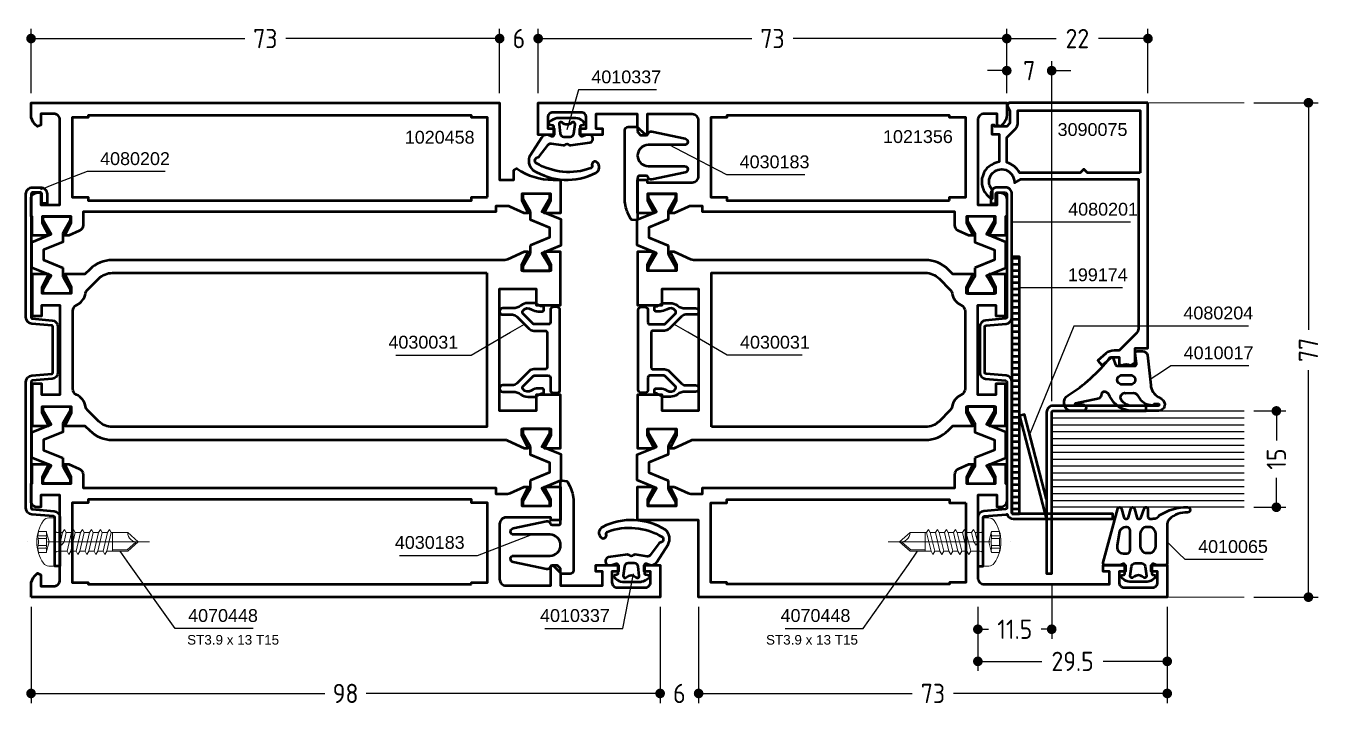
# Model space of a CAD drawing. Header units: millimetres. Extents: x 4 to 206, y 5 to 110.
import ezdxf

# ---------------------------------------------------------------- set-up
doc = ezdxf.new("R2010")
doc.units = ezdxf.units.MM
doc.linetypes.add('CENTER', pattern=[50.8, 31.75, -6.35, 6.35, -6.35])
doc.linetypes.add('HIDDEN', pattern=[9.525, 6.35, -3.175])
for name, color, linetype, lineweight in [('AM_5', 3, 'Continuous', 25), ('AM_C', 50, 'Continuous', 50), ('AM_S', 80, 'Continuous', 50), ('Cent3', 70, 'CENTER', 18), ('CHide4', 10, 'HIDDEN', 13), ('Cont2', 2, 'Continuous', 25), ('Cont3', 70, 'Continuous', 18), ('Cont4', 10, 'Continuous', 13)]:
    doc.layers.add(name, color=color, linetype=linetype, lineweight=lineweight)
doc.styles.add('HBS_DIMTEXTSTYLE', font='isocp.shx')
doc.styles.add('SWISSL', font='swissl.ttf')
doc.dimstyles.new('Konstruktionsschnitt 1-1$0', dxfattribs={"dimscale": 0, "dimtxt": 3, "dimasz": 1.5, "dimexe": 1.5, "dimexo": 1.5, "dimgap": 1.5, "dimtad": 0, "dimdsep": 46, "dimtxsty": 'HBS_DIMTEXTSTYLE', "dimblk": 'PUNKT', "dimcen": 0, "dimclrd": 3, "dimclre": 3, "dimclrt": 2, "dimadec": 1, "dimazin": 2, "dimtfac": 0.7, "dimtofl": 0, "dimtmove": 0, "dimatfit": 3, "dimfxl": 0, "dimtolj": 1, "dimtzin": 0, "dimarcsym": 0})

# ---------------------------------------------------------------- blocks, each defined once
blk = doc.blocks.new('WS4070448')
at = {"layer": 'Cent3', "ltscale": 0.5}
blk.add_line((8.05, -14.4), (8.07, 4.66), dxfattribs=at)
at = {"layer": 'CHide4', "ltscale": 0.3}
for p, q in [((7.1, 1.69), (7.1, 3.08)), ((7.51, 1.69), (7.51, 2.97)), ((8.63, 1.69), (8.63, 2.97)), ((9.04, 1.69), (9.04, 3.08))]:
    blk.add_line(p, q, dxfattribs=at)
for points in [[(6.42, 2.92), (6.42, 1.69)], [(9.72, 2.92), (9.72, 1.69)], [(6.42, 1.69), (8.07, 1.25)], [(9.72, 1.69), (8.07, 1.25)]]:
    blk.add_lwpolyline(points, dxfattribs=at)
for centre, radius, start, end in [((6.48, 4.2), 1.28, 267.2848, 298.8872), ((8.07, 5.85), 2.94, 250.6988, 289.3012), ((9.66, 4.2), 1.28, 241.1128, 272.7152), ((6.76, 2.85), 1.21, 253.6643, 286.3357), ((8.07, 11.78), 10.13, 264.4948, 275.5052), ((9.38, 2.85), 1.21, 253.6643, 286.3357)]:
    blk.add_arc(centre, radius, start, end, dxfattribs=at)
at = {"layer": 'Cont4'}
for p, q in [((6.62, -8.64), (6.62, -11)), ((6.62, -8.64), (9.52, -8.64)), ((9.52, -11), (9.52, -8.64)), ((6.62, -11), (8.07, -12.64)), ((8.07, -12.64), (9.52, -11))]:
    blk.add_line(p, q, dxfattribs=at)
blk.add_lwpolyline([(11.39, 2.11, 0.314856), (4.74, 2.11, 0.244912), (4.32, 1.29), (4.32, 0.36), (11.82, 0.36), (11.82, 1.29, 0.244912), (11.39, 2.11, 0.138291)], format="xyb", dxfattribs=at)
for points in [[(6.12, -1.14), (6.62, -1.43), (8.07, -1.08), (8.57, -0.71), (8.07, -0.51), (6.62, -0.85)], [(6.12, -2.54), (6.62, -2.83), (9.52, -2.14), (10.02, -1.85), (9.52, -1.56), (6.62, -2.25)], [(6.12, -3.94), (6.62, -4.23), (9.52, -3.54), (10.02, -3.25), (9.52, -2.96), (6.62, -3.65)], [(6.12, -5.34), (6.62, -5.63), (9.52, -4.94), (10.02, -4.65), (9.52, -4.36), (6.62, -5.05)], [(6.12, -6.74), (6.62, -7.03), (9.52, -6.34), (10.02, -6.05), (9.52, -5.76), (6.62, -6.45)], [(6.12, -8.14), (6.62, -8.43), (9.52, -7.74), (10.02, -7.45), (9.52, -7.16), (6.62, -7.85)]]:
    blk.add_lwpolyline(points, close=True, dxfattribs=at)
for points in [[(6.62, -0.14), (6.62, -0.85)], [(6.62, -1.43), (6.62, -1.85)], [(6.62, -1.43), (6.62, -2.25)], [(6.62, -1.43), (6.62, -2.25)], [(9.52, -0.14), (9.52, -1.56)], [(6.62, -2.83), (6.62, -3.65)], [(9.52, -2.14), (9.52, -2.96)], [(9.52, -3.54), (9.52, -4.36)], [(6.62, -4.23), (6.62, -5.05)], [(6.62, -5.63), (6.62, -6.45)], [(9.52, -4.94), (9.52, -5.76)], [(6.62, -7.03), (6.62, -7.85)], [(9.52, -6.34), (9.52, -7.16)], [(9.52, -7.74), (9.52, -8.64)], [(6.62, -8.43), (6.62, -8.64)], [(6.62, -9.83), (6.62, -10.65)], [(9.27, -8.64), (9.27, -10.89), (8.1, -12.28)], [(9.52, -9.14), (9.52, -9.96)]]:
    blk.add_lwpolyline(points, dxfattribs=at)
for centre, radius, start, end in [((6.12, -0.14), 0.5, 0, 90), ((10.02, -0.14), 0.5, 90, 180), ((6.61, -12.47), 1.47, 353.4244, 89.6688)]:
    blk.add_arc(centre, radius, start, end, dxfattribs=at)
blk = doc.blocks.new('*U27', base_point=(43.9, 167.94))
for p, q in [((43.9, 181.87), (13.9, 181.87)), ((43.9, 180.8), (13.9, 180.8)), ((43.9, 179.73), (13.9, 179.73)), ((43.9, 178.66), (13.9, 178.66)), ((43.9, 177.59), (13.9, 177.59)), ((43.9, 176.51), (13.9, 176.51)), ((43.9, 175.44), (13.9, 175.44)), ((43.9, 174.37), (13.9, 174.37)), ((43.9, 173.3), (13.9, 173.3)), ((43.9, 172.23), (13.9, 172.23)), ((43.9, 171.16), (13.9, 171.16)), ((43.9, 170.09), (13.9, 170.09)), ((43.9, 169.01), (13.9, 169.01))]:
    blk.add_line(p, q)
blk.add_lwpolyline([(13.9, 167.94), (43.9, 167.94), (43.9, 182.94), (13.9, 182.94)])
blk = doc.blocks.new('PUNKT')
at = {"color": 0, "linetype": 'Continuous'}
blk.add_line((-0.5, 0), (-1, 0), dxfattribs=at)
at = {"color": 0, "linetype": 'Continuous', "const_width": 0.5}
blk.add_lwpolyline([(-0.25, 0, 1), (0.25, 0, 1)], format="xyb", close=True, dxfattribs=at)
blk = doc.blocks.new('*D28')
at = {"layer": 'AM_5', "color": 3, "lineweight": -2, "transparency": 16777216}
for p, q in [((195.5, 50.5), (200.5, 50.5)), ((199, 49), (199, 45.91)), ((199, 37), (199, 40.09)), ((195.5, 35.5), (200.5, 35.5))]:
    blk.add_line(p, q, dxfattribs=at)
at = {"layer": 'AM_5', "color": 3, "lineweight": -2, "transparency": 16777216, "xscale": 1.5, "yscale": 1.5, "zscale": 1.5}
for p, rotation in [((199, 50.5), 90), ((199, 35.5), 270)]:
    blk.add_blockref('PUNKT', p, dxfattribs=dict(at, rotation=rotation))
at = {"layer": 'AM_5', "color": 2, "transparency": 16777216, "insert": (199, 43), "char_height": 3, "attachment_point": 5, "rotation": 90, "style": 'HBS_DIMTEXTSTYLE'}
blk.add_mtext('\\A1;15', dxfattribs=at)
blk = doc.blocks.new('*D29')
at = {"layer": 'AM_5', "color": 3, "lineweight": -2, "transparency": 16777216}
for p, q in [((195.5, 98.5), (205.5, 98.5)), ((204, 97), (204, 63.15)), ((204, 23), (204, 56.85)), ((195.5, 21.5), (205.5, 21.5))]:
    blk.add_line(p, q, dxfattribs=at)
at = {"layer": 'AM_5', "color": 3, "lineweight": -2, "transparency": 16777216, "xscale": 1.5, "yscale": 1.5, "zscale": 1.5}
for p, rotation in [((204, 98.5), 90), ((204, 21.5), 270)]:
    blk.add_blockref('PUNKT', p, dxfattribs=dict(at, rotation=rotation))
at = {"layer": 'AM_5', "color": 2, "transparency": 16777216, "insert": (204, 60), "char_height": 3, "attachment_point": 5, "rotation": 90, "style": 'HBS_DIMTEXTSTYLE'}
blk.add_mtext('\\A1;77', dxfattribs=at)
blk = doc.blocks.new('*D30')
at = {"layer": 'AM_5', "color": 3, "lineweight": -2, "transparency": 16777216}
for p, q in [((164, 23.7), (164, 15)), ((152.5, 20), (152.5, 15)), ((154, 16.5), (154.14, 16.5)), ((162.5, 16.5), (162.36, 16.5))]:
    blk.add_line(p, q, dxfattribs=at)
at = {"layer": 'AM_5', "color": 3, "lineweight": -2, "transparency": 16777216, "xscale": 1.5, "yscale": 1.5, "zscale": 1.5, "rotation": 180}
blk.add_blockref('PUNKT', (152.5, 16.5), dxfattribs=at)
at = {"layer": 'AM_5', "color": 3, "lineweight": -2, "transparency": 16777216, "xscale": 1.5, "yscale": 1.5, "zscale": 1.5}
blk.add_blockref('PUNKT', (164, 16.5), dxfattribs=at)
at = {"layer": 'AM_5', "color": 2, "transparency": 16777216, "insert": (158.25, 16.5), "char_height": 3, "attachment_point": 5, "style": 'HBS_DIMTEXTSTYLE'}
blk.add_mtext('\\A1;11.5', dxfattribs=at)
blk = doc.blocks.new('*D31')
at = {"layer": 'AM_5', "color": 3, "lineweight": -2, "transparency": 16777216}
for p, q in [((152.5, 20), (152.5, 10)), ((182, 20), (182, 10)), ((154, 11.5), (162.49, 11.5)), ((180.5, 11.5), (172.01, 11.5))]:
    blk.add_line(p, q, dxfattribs=at)
at = {"layer": 'AM_5', "color": 3, "lineweight": -2, "transparency": 16777216, "xscale": 1.5, "yscale": 1.5, "zscale": 1.5, "rotation": 180}
blk.add_blockref('PUNKT', (152.5, 11.5), dxfattribs=at)
at = {"layer": 'AM_5', "color": 3, "lineweight": -2, "transparency": 16777216, "xscale": 1.5, "yscale": 1.5, "zscale": 1.5}
blk.add_blockref('PUNKT', (182, 11.5), dxfattribs=at)
at = {"layer": 'AM_5', "color": 2, "transparency": 16777216, "insert": (167.25, 11.5), "char_height": 3, "attachment_point": 5, "style": 'HBS_DIMTEXTSTYLE'}
blk.add_mtext('\\A1;29.5', dxfattribs=at)
blk = doc.blocks.new('*D32')
at = {"layer": 'AM_5', "color": 3, "lineweight": -2, "transparency": 16777216}
for p, q in [((109, 20), (109, 5)), ((182, 20), (182, 5)), ((110.5, 6.5), (142.29, 6.5)), ((180.5, 6.5), (148.71, 6.5))]:
    blk.add_line(p, q, dxfattribs=at)
at = {"layer": 'AM_5', "color": 3, "lineweight": -2, "transparency": 16777216, "xscale": 1.5, "yscale": 1.5, "zscale": 1.5, "rotation": 180}
blk.add_blockref('PUNKT', (109, 6.5), dxfattribs=at)
at = {"layer": 'AM_5', "color": 3, "lineweight": -2, "transparency": 16777216, "xscale": 1.5, "yscale": 1.5, "zscale": 1.5}
blk.add_blockref('PUNKT', (182, 6.5), dxfattribs=at)
at = {"layer": 'AM_5', "color": 2, "transparency": 16777216, "insert": (145.5, 6.5), "char_height": 3, "attachment_point": 5, "style": 'HBS_DIMTEXTSTYLE'}
blk.add_mtext('\\A1;73', dxfattribs=at)
blk = doc.blocks.new('*D33')
at = {"layer": 'AM_5', "color": 3, "lineweight": -2, "transparency": 16777216}
for p, q in [((103, 20), (103, 5)), ((109, 20), (109, 5)), ((101.5, 6.5), (100, 6.5)), ((110.5, 6.5), (112, 6.5))]:
    blk.add_line(p, q, dxfattribs=at)
at = {"layer": 'AM_5', "color": 3, "lineweight": -2, "transparency": 16777216, "xscale": 1.5, "yscale": 1.5, "zscale": 1.5}
blk.add_blockref('PUNKT', (103, 6.5), dxfattribs=at)
at = {"layer": 'AM_5', "color": 3, "lineweight": -2, "transparency": 16777216, "xscale": 1.5, "yscale": 1.5, "zscale": 1.5, "rotation": 180}
blk.add_blockref('PUNKT', (109, 6.5), dxfattribs=at)
at = {"layer": 'AM_5', "color": 2, "transparency": 16777216, "insert": (106, 6.5), "char_height": 3, "attachment_point": 5, "style": 'HBS_DIMTEXTSTYLE'}
blk.add_mtext('\\A1;6', dxfattribs=at)
blk = doc.blocks.new('*D34')
at = {"layer": 'AM_5', "color": 3, "lineweight": -2, "transparency": 16777216}
for p, q in [((5, 20), (5, 5)), ((103, 20), (103, 5)), ((6.5, 6.5), (50.79, 6.5)), ((101.5, 6.5), (57.21, 6.5))]:
    blk.add_line(p, q, dxfattribs=at)
at = {"layer": 'AM_5', "color": 3, "lineweight": -2, "transparency": 16777216, "xscale": 1.5, "yscale": 1.5, "zscale": 1.5, "rotation": 180}
blk.add_blockref('PUNKT', (5, 6.5), dxfattribs=at)
at = {"layer": 'AM_5', "color": 3, "lineweight": -2, "transparency": 16777216, "xscale": 1.5, "yscale": 1.5, "zscale": 1.5}
blk.add_blockref('PUNKT', (103, 6.5), dxfattribs=at)
at = {"layer": 'AM_5', "color": 2, "transparency": 16777216, "insert": (54, 6.5), "char_height": 3, "attachment_point": 5, "style": 'HBS_DIMTEXTSTYLE'}
blk.add_mtext('\\A1;98', dxfattribs=at)
blk = doc.blocks.new('*D35')
at = {"layer": 'AM_5', "color": 3, "lineweight": -2, "transparency": 16777216}
for p, q in [((157, 100), (157, 105)), ((164, 52), (164, 105)), ((155.5, 103.5), (154, 103.5)), ((165.5, 103.5), (167, 103.5))]:
    blk.add_line(p, q, dxfattribs=at)
at = {"layer": 'AM_5', "color": 3, "lineweight": -2, "transparency": 16777216, "xscale": 1.5, "yscale": 1.5, "zscale": 1.5}
blk.add_blockref('PUNKT', (157, 103.5), dxfattribs=at)
at = {"layer": 'AM_5', "color": 3, "lineweight": -2, "transparency": 16777216, "xscale": 1.5, "yscale": 1.5, "zscale": 1.5, "rotation": 180}
blk.add_blockref('PUNKT', (164, 103.5), dxfattribs=at)
at = {"layer": 'AM_5', "color": 2, "transparency": 16777216, "insert": (160.5, 103.5), "char_height": 3, "attachment_point": 5, "style": 'HBS_DIMTEXTSTYLE'}
blk.add_mtext('\\A1;7', dxfattribs=at)
blk = doc.blocks.new('*D36')
at = {"layer": 'AM_5', "color": 3, "lineweight": -2, "transparency": 16777216}
for p, q in [((157, 100), (157, 110)), ((179, 100), (179, 110)), ((158.5, 108.5), (164.72, 108.5)), ((177.5, 108.5), (171.28, 108.5))]:
    blk.add_line(p, q, dxfattribs=at)
at = {"layer": 'AM_5', "color": 3, "lineweight": -2, "transparency": 16777216, "xscale": 1.5, "yscale": 1.5, "zscale": 1.5, "rotation": 180}
blk.add_blockref('PUNKT', (157, 108.5), dxfattribs=at)
at = {"layer": 'AM_5', "color": 3, "lineweight": -2, "transparency": 16777216, "xscale": 1.5, "yscale": 1.5, "zscale": 1.5}
blk.add_blockref('PUNKT', (179, 108.5), dxfattribs=at)
at = {"layer": 'AM_5', "color": 2, "transparency": 16777216, "insert": (168, 108.5), "char_height": 3, "attachment_point": 5, "style": 'HBS_DIMTEXTSTYLE'}
blk.add_mtext('\\A1;22', dxfattribs=at)
blk = doc.blocks.new('*D37')
at = {"layer": 'AM_5', "color": 3, "lineweight": -2, "transparency": 16777216}
for p, q in [((84, 100), (84, 110)), ((157, 100), (157, 110)), ((85.5, 108.5), (117.29, 108.5)), ((155.5, 108.5), (123.71, 108.5))]:
    blk.add_line(p, q, dxfattribs=at)
at = {"layer": 'AM_5', "color": 3, "lineweight": -2, "transparency": 16777216, "xscale": 1.5, "yscale": 1.5, "zscale": 1.5, "rotation": 180}
blk.add_blockref('PUNKT', (84, 108.5), dxfattribs=at)
at = {"layer": 'AM_5', "color": 3, "lineweight": -2, "transparency": 16777216, "xscale": 1.5, "yscale": 1.5, "zscale": 1.5}
blk.add_blockref('PUNKT', (157, 108.5), dxfattribs=at)
at = {"layer": 'AM_5', "color": 2, "transparency": 16777216, "insert": (120.5, 108.5), "char_height": 3, "attachment_point": 5, "style": 'HBS_DIMTEXTSTYLE'}
blk.add_mtext('\\A1;73', dxfattribs=at)
blk = doc.blocks.new('*D38')
at = {"layer": 'AM_5', "color": 3, "lineweight": -2, "transparency": 16777216}
for p, q in [((78, 100), (78, 110)), ((84, 100), (84, 110)), ((76.5, 108.5), (75, 108.5)), ((85.5, 108.5), (87, 108.5))]:
    blk.add_line(p, q, dxfattribs=at)
at = {"layer": 'AM_5', "color": 3, "lineweight": -2, "transparency": 16777216, "xscale": 1.5, "yscale": 1.5, "zscale": 1.5}
blk.add_blockref('PUNKT', (78, 108.5), dxfattribs=at)
at = {"layer": 'AM_5', "color": 3, "lineweight": -2, "transparency": 16777216, "xscale": 1.5, "yscale": 1.5, "zscale": 1.5, "rotation": 180}
blk.add_blockref('PUNKT', (84, 108.5), dxfattribs=at)
at = {"layer": 'AM_5', "color": 2, "transparency": 16777216, "insert": (81, 108.5), "char_height": 3, "attachment_point": 5, "style": 'HBS_DIMTEXTSTYLE'}
blk.add_mtext('\\A1;6', dxfattribs=at)
blk = doc.blocks.new('*D39')
at = {"layer": 'AM_5', "color": 3, "lineweight": -2, "transparency": 16777216}
for p, q in [((5, 100), (5, 110)), ((78, 100), (78, 110)), ((6.5, 108.5), (38.29, 108.5)), ((76.5, 108.5), (44.71, 108.5))]:
    blk.add_line(p, q, dxfattribs=at)
at = {"layer": 'AM_5', "color": 3, "lineweight": -2, "transparency": 16777216, "xscale": 1.5, "yscale": 1.5, "zscale": 1.5, "rotation": 180}
blk.add_blockref('PUNKT', (5, 108.5), dxfattribs=at)
at = {"layer": 'AM_5', "color": 3, "lineweight": -2, "transparency": 16777216, "xscale": 1.5, "yscale": 1.5, "zscale": 1.5}
blk.add_blockref('PUNKT', (78, 108.5), dxfattribs=at)
at = {"layer": 'AM_5', "color": 2, "transparency": 16777216, "insert": (41.5, 108.5), "char_height": 3, "attachment_point": 5, "style": 'HBS_DIMTEXTSTYLE'}
blk.add_mtext('\\A1;73', dxfattribs=at)
blk = doc.blocks.new('*S324')
at = {"layer": 'AM_5', "color": 3}
for p, q in [((13.76, 87.77), (8.78, 85.85)), ((25.9, 87.77), (13.76, 87.77))]:
    blk.add_line(p, q, dxfattribs=at)
at = {"layer": 'AM_5', "color": 3, "linetype": 'Continuous'}
blk.add_line((8.78, 85.85), (6.45, 84.96), dxfattribs=at)
at = {"layer": 'AM_5', "color": 2, "insert": (15.76, 88.77), "char_height": 2, "attachment_point": 7, "style": 'SWISSL'}
blk.add_mtext('4080202', dxfattribs=at)
blk = doc.blocks.new('*S325')
at = {"layer": 'AM_5', "color": 3, "linetype": 'Continuous'}
blk.add_line((20.32, 26.61), (18.87, 28.65), dxfattribs=at)
at = {"layer": 'AM_5', "color": 3}
for p, q in [((27.47, 16.61), (20.32, 26.61)), ((39.61, 16.61), (27.47, 16.61))]:
    blk.add_line(p, q, dxfattribs=at)
at = {"layer": 'AM_5', "color": 2, "insert": (29.47, 17.61), "char_height": 2, "attachment_point": 7, "style": 'SWISSL'}
blk.add_mtext('4070448', dxfattribs=at)
blk = doc.blocks.new('ZAHL links')
at = {"layer": 'AM_5', "color": 2, "style": 'SWISSL'}
blk.add_attdef('XXX', (1.85, -2.5), '', height=1.5, dxfattribs=at)
blk = doc.blocks.new('*S326')
at = {"layer": 'AM_5', "color": 3}
for p, q in [((97.17, 16.61), (98.84, 25.14)), ((98.84, 25.14), (98.84, 25.14)), ((85.02, 16.61), (97.17, 16.61))]:
    blk.add_line(p, q, dxfattribs=at)
at = {"layer": 'AM_5', "color": 2, "insert": (95.17, 17.61), "char_height": 2, "attachment_point": 9, "style": 'SWISSL'}
blk.add_mtext('4010337', dxfattribs=at)
blk = doc.blocks.new('*S327')
at = {"layer": 'AM_5', "color": 3, "linetype": 'Continuous'}
blk.add_line((106.61, 90.78), (104.39, 91.93), dxfattribs=at)
at = {"layer": 'AM_5', "color": 3}
for p, q in [((113.39, 87.27), (106.61, 90.78)), ((125.52, 87.27), (113.39, 87.27))]:
    blk.add_line(p, q, dxfattribs=at)
at = {"layer": 'AM_5', "color": 2, "insert": (115.39, 88.27), "char_height": 2, "attachment_point": 7, "style": 'SWISSL'}
blk.add_mtext('4030183', dxfattribs=at)
blk = doc.blocks.new('*S328')
at = {"layer": 'AM_5', "color": 3, "linetype": 'Continuous'}
blk.add_line((107.3, 62.78), (105.14, 64.04), dxfattribs=at)
at = {"layer": 'AM_5', "color": 3}
for p, q in [((113.45, 59.18), (107.3, 62.78)), ((125.15, 59.18), (113.45, 59.18))]:
    blk.add_line(p, q, dxfattribs=at)
at = {"layer": 'AM_5', "color": 2, "insert": (115.45, 60.18), "char_height": 2, "attachment_point": 7, "style": 'SWISSL'}
blk.add_mtext('4030031', dxfattribs=at)
blk = doc.blocks.new('*S329')
at = {"layer": 'AM_5', "color": 3}
for p, q in [((90.29, 100.5), (89.18, 96.7)), ((102.44, 100.5), (90.29, 100.5))]:
    blk.add_line(p, q, dxfattribs=at)
at = {"layer": 'AM_5', "color": 3, "linetype": 'Continuous'}
blk.add_line((89.18, 96.7), (88.48, 94.3), dxfattribs=at)
at = {"layer": 'AM_5', "color": 2, "insert": (92.29, 101.5), "char_height": 2, "attachment_point": 7, "style": 'SWISSL'}
blk.add_mtext('4010337', dxfattribs=at)
blk = doc.blocks.new('*S330')
at = {"layer": 'AM_5', "color": 3, "linetype": 'Continuous'}
blk.add_line((141.68, 26.6), (143.12, 28.65), dxfattribs=at)
at = {"layer": 'AM_5', "color": 3}
for p, q in [((134.64, 16.61), (141.68, 26.6)), ((122.49, 16.61), (134.64, 16.61))]:
    blk.add_line(p, q, dxfattribs=at)
at = {"layer": 'AM_5', "color": 2, "insert": (132.64, 17.61), "char_height": 2, "attachment_point": 9, "style": 'SWISSL'}
blk.add_mtext('4070448', dxfattribs=at)
blk = doc.blocks.new('*S331')
at = {"layer": 'AM_5', "color": 3, "linetype": 'Continuous'}
blk.add_line((181.42, 56.76), (179.34, 55.38), dxfattribs=at)
at = {"layer": 'AM_5', "color": 3}
for p, q in [((182.56, 57.52), (181.42, 56.76)), ((194.71, 57.52), (182.56, 57.52))]:
    blk.add_line(p, q, dxfattribs=at)
at = {"layer": 'AM_5', "color": 2, "insert": (184.56, 58.52), "char_height": 2, "attachment_point": 7, "style": 'SWISSL'}
blk.add_mtext('4010017', dxfattribs=at)
blk = doc.blocks.new('*S332')
at = {"layer": 'AM_5', "color": 3, "linetype": 'Continuous'}
blk.add_line((160.3, 79.89), (157.8, 79.89), dxfattribs=at)
at = {"layer": 'AM_5', "color": 3}
blk.add_line((176.27, 79.89), (160.3, 79.89), dxfattribs=at)
at = {"layer": 'AM_5', "color": 2, "insert": (166.57, 80.89), "char_height": 2, "attachment_point": 7, "style": 'SWISSL'}
blk.add_mtext('4080201', dxfattribs=at)
blk = doc.blocks.new('*S333')
at = {"layer": 'AM_5', "color": 3, "linetype": 'Continuous'}
blk.add_line((161.5, 69.68), (159, 69.68), dxfattribs=at)
at = {"layer": 'AM_5', "color": 3}
blk.add_line((175.04, 69.68), (161.5, 69.68), dxfattribs=at)
at = {"layer": 'AM_5', "color": 2, "insert": (166.52, 70.68), "char_height": 2, "attachment_point": 7, "style": 'SWISSL'}
blk.add_mtext('199174', dxfattribs=at)
blk = doc.blocks.new('*S334')
at = {"layer": 'AM_5', "color": 3}
for p, q in [((167.44, 63.73), (161.51, 49.23)), ((194.68, 63.73), (167.44, 63.73))]:
    blk.add_line(p, q, dxfattribs=at)
at = {"layer": 'AM_5', "color": 3, "linetype": 'Continuous'}
blk.add_line((161.51, 49.23), (160.57, 46.92), dxfattribs=at)
at = {"layer": 'AM_5', "color": 2, "insert": (184.52, 64.73), "char_height": 2, "attachment_point": 7, "style": 'SWISSL'}
blk.add_mtext('4080204', dxfattribs=at)
blk = doc.blocks.new('*S335')
at = {"layer": 'AM_5', "color": 3, "linetype": 'Continuous'}
blk.add_line((183.78, 28.37), (182, 30.12), dxfattribs=at)
at = {"layer": 'AM_5', "color": 3}
for p, q in [((184.81, 27.35), (183.78, 28.37)), ((196.94, 27.35), (184.81, 27.35))]:
    blk.add_line(p, q, dxfattribs=at)
at = {"layer": 'AM_5', "color": 2, "insert": (186.81, 28.35), "char_height": 2, "attachment_point": 7, "style": 'SWISSL'}
blk.add_mtext('4010065', dxfattribs=at)
blk = doc.blocks.new('*S336')
at = {"layer": 'AM_5', "color": 3}
for p, q in [((74.55, 27.99), (83.02, 31.24)), ((83.02, 31.24), (83.02, 31.25)), ((62.42, 27.99), (74.55, 27.99))]:
    blk.add_line(p, q, dxfattribs=at)
at = {"layer": 'AM_5', "color": 2, "insert": (72.55, 28.99), "char_height": 2, "attachment_point": 9, "style": 'SWISSL'}
blk.add_mtext('4030183', dxfattribs=at)
blk = doc.blocks.new('*S337')
at = {"layer": 'AM_5', "color": 3}
for p, q in [((73.55, 59.18), (79.7, 62.78)), ((61.85, 59.18), (73.55, 59.18))]:
    blk.add_line(p, q, dxfattribs=at)
at = {"layer": 'AM_5', "color": 3, "linetype": 'Continuous'}
blk.add_line((79.7, 62.78), (81.86, 64.04), dxfattribs=at)
at = {"layer": 'AM_5', "color": 2, "insert": (71.55, 60.18), "char_height": 2, "attachment_point": 9, "style": 'SWISSL'}
blk.add_mtext('4030031', dxfattribs=at)
blk = doc.blocks.new('WI1021356')
for points in [[(-59.8, 27.2), (-60.81, 29.36, -0.109518), (-60.9, 29.78), (-60.9, 31.6), (-60, 31.6), (-60, 70.9), (-57.94, 70.9, 0.294108), (-57.03, 71.49), (-56.3, 73.1), (-56.3, 73.75), (-58.3, 72.75), (-59.3, 72.75), (-59.3, 77.25), (-58.3, 77.25), (-56.3, 76.25), (-56.3, 78.8), (-59.3, 78.8), (-59.3, 79), (-62, 79, 0.414214), (-63, 78), (-63, 77.5), (-61.1, 77.5), (-61.1, 74.5), (-74, 74.5, -0.414214), (-75, 75.5), (-75, 95), (-73, 95), (-73, 94), (-72, 94), (-72, 97.5), (-73, 97.5), (-73, 96.5), (-74.7, 96.5, -0.414214), (-75.5, 97.3), (-75.5, 101.7, -0.414214), (-74.7, 102.5), (-73, 102.5), (-73, 101.5), (-72, 101.5), (-72, 104), (-77, 104), (-77, 31), (-65, 31), (-65, 21.5), (-59.8, 21.5), (-59.8, 24.05), (-61.8, 23.05), (-62.8, 23.05), (-62.8, 27.55), (-61.8, 27.55), (-59.8, 26.55), (-59.8, 27.2)], [(-55.31, 74.05), (-56.43, 74.05, 0.131652), (-56.83, 73.94), (-58.64, 72.9), (-59.3, 72.9), (-59.3, 77.1), (-58.64, 77.1), (-57.3, 76.33), (-56.81, 76.04), (-56.51, 75.87), (-55.3, 78.87), (-51.3, 78.87), (-50.09, 75.87), (-47.96, 77.1), (-47.3, 77.1), (-47.3, 72.9), (-47.96, 72.9), (-49.77, 73.94, 0.131652), (-50.17, 74.05), (-51.29, 74.05), (-52.52, 77.07), (-54.09, 77.07)], [(-52.5, 66.33, -0.198912), (-51.04, 69.86), (-50.3, 70.6), (-50.3, 73.75), (-48.3, 72.75), (-47.3, 72.75), (-47.3, 77.25), (-48.3, 77.25), (-50.3, 76.25), (-50.3, 78.8), (-43.8, 78.8), (-43.8, 77.3), (-45.5, 77.3), (-45.5, 74.5), (-31.5, 74.5), (-31.5, 77.3), (-33.2, 77.3), (-33.2, 78.8), (-26.7, 78.8), (-26.7, 76.25), (-28.7, 77.25), (-29.7, 77.25), (-29.7, 72.75), (-28.7, 72.75), (-26.7, 73.75), (-26.7, 70.6), (-25.96, 69.86, -0.198912), (-24.5, 66.33), (-24.5, 30.21, 0.109518), (-24.41, 29.79), (-23.2, 27.2), (-23.2, 26.55), (-25.2, 27.55), (-26.2, 27.55), (-26.2, 23.05), (-25.2, 23.05), (-23.2, 24.05), (-23.2, 21.5), (-31.5, 21.5), (-31.5, 25.3), (-29, 25.3), (-29, 31), (-48, 31), (-48, 25.3), (-45.5, 25.3), (-45.5, 21.5), (-53.8, 21.5), (-53.8, 24.05), (-51.8, 23.05), (-50.8, 23.05), (-50.8, 27.55), (-51.8, 27.55), (-53.8, 26.55), (-53.8, 27.2), (-52.59, 29.79, 0.109518), (-52.5, 30.21)], [(-25.71, 74.05), (-26.83, 74.05, 0.131652), (-27.23, 73.94), (-29.04, 72.9), (-29.7, 72.9), (-29.7, 77.1), (-29.04, 77.1), (-27.7, 76.33), (-27.21, 76.04), (-26.91, 75.87), (-25.7, 78.87), (-21.7, 78.87), (-20.49, 75.87), (-18.36, 77.1), (-17.7, 77.1), (-17.7, 72.9), (-18.36, 72.9), (-20.17, 73.94, 0.131652), (-20.57, 74.05), (-21.69, 74.05), (-22.91, 77.07), (-24.49, 77.07)], [(-20.7, 78.8), (-20.7, 76.25), (-18.7, 77.25), (-17.7, 77.25), (-17.7, 72.75), (-18.7, 72.75), (-20.7, 73.75), (-20.7, 73.1), (-19.97, 71.49, 0.294108), (-19.06, 70.9), (-17, 70.9), (-17, 31.6), (-16.1, 31.6), (-16.1, 29.78, -0.109518), (-16.19, 29.36), (-17.2, 27.2), (-17.2, 26.55), (-15.2, 27.55), (-14.2, 27.55), (-14.2, 23.05), (-15.2, 23.05), (-17.2, 24.05), (-17.2, 21.5), (-12, 21.5), (-12, 23), (-12.4, 23), (-12.4, 30, -0.414214), (-11.4, 31), (-2.8, 31, -0.414214), (-1.8, 30), (-1.8, 23), (-4.8, 23), (-4.94, 22.66), (-3.78, 21.5), (-1.8, 21.5), (-1.8, 15), (-4, 15), (-4, 16), (-5, 16), (-5, 12.5), (-4, 12.5), (-4, 13.5), (-2.3, 13.5, -0.414214), (-1.5, 12.7), (-1.5, 8.3, -0.414214), (-2.3, 7.5), (-4, 7.5), (-4, 8.5), (-5, 8.5), (-5, 6), (0, 6), (0, 79), (-1.9, 79, 0.198912), (-3.31, 78.41), (-3.71, 78.01), (-3.5, 77.5), (-1.7, 77.5), (-1.7, 75.5, -0.414214), (-2.7, 74.5), (-15.9, 74.5), (-15.9, 77.5), (-14, 77.5), (-14, 78, 0.414214), (-15, 79), (-17.7, 79), (-17.7, 78.8), (-20.7, 78.8)], [(-50.5, 33), (-26.5, 33), (-26.5, 66.33, 0.198912), (-27.38, 68.45), (-29.14, 70.21, 0.154989), (-29.67, 70.49, -0.248244), (-31.53, 71.91, 0.293963), (-32.44, 72.5), (-44.57, 72.5, 0.293963), (-45.48, 71.91, -0.248244), (-47.33, 70.49, 0.154989), (-47.86, 70.21), (-49.62, 68.45, 0.198912), (-50.5, 66.33)], [(-58.81, 26.25), (-59.93, 26.25, -0.131652), (-60.33, 26.36), (-62.14, 27.4), (-62.8, 27.4), (-62.8, 23.2), (-62.14, 23.2), (-60.8, 23.97), (-60.31, 24.26), (-60.01, 24.43), (-58.8, 21.43), (-54.8, 21.43), (-53.59, 24.43), (-51.46, 23.2), (-50.8, 23.2), (-50.8, 27.4), (-51.46, 27.4), (-53.27, 26.36, -0.131652), (-53.67, 26.25), (-54.79, 26.25), (-56.02, 23.23), (-57.59, 23.23)], [(-22.21, 26.25), (-23.33, 26.25, -0.131652), (-23.73, 26.36), (-25.54, 27.4), (-26.2, 27.4), (-26.2, 23.2), (-25.54, 23.2), (-24.2, 23.97), (-23.71, 24.26), (-23.41, 24.43), (-22.2, 21.43), (-18.2, 21.43), (-16.99, 24.43), (-14.86, 23.2), (-14.2, 23.2), (-14.2, 27.4), (-14.86, 27.4), (-16.67, 26.36, -0.131652), (-17.07, 26.25), (-18.19, 26.25), (-19.42, 23.23), (-20.99, 23.23)]]:
    blk.add_lwpolyline(points, format="xyb", close=True)
for points in [[(-62.3, 72.6), (-74.7, 72.6), (-74.7, 70.1), (-75, 70.1), (-75, 35.4), (-74.7, 35.4), (-74.7, 32.9), (-62.3, 32.9), (-62.3, 35.4), (-61.8, 35.4), (-61.8, 70.1), (-62.3, 70.1), (-62.3, 72.6)], [(-15.2, 70.1), (-14.7, 70.1), (-14.7, 72.6), (-2.3, 72.6), (-2.3, 70.1), (-2, 70.1), (-2, 35.4), (-2.3, 35.4), (-2.3, 32.9), (-14.7, 32.9), (-14.7, 35.4), (-15.2, 35.4), (-15.2, 70.1)]]:
    blk.add_lwpolyline(points, close=True)
blk = doc.blocks.new('WI3090075')
for points in [[(0, 22), (0, 0.3), (-0.45, 0.04), (-1.25, 0.5), (-3.2, 0.5), (-3.7, 0), (-3.7, -1.9), (-3.5, -1.9), (-3.5, -2.3), (-4.9, -2.3), (-4.9, -1.2), (-9.2, -1.2), (-9.3, -1.57, -0.652679), (-14.9, -2.49), (-14.9, -2.2), (-13.66, -2.2, 1.382111), (-12.04, 1.13), (-12.48, 1.19), (-11.9, 2.2), (-11.9, 20.5), (-35.19, 20.5, 0.198912), (-35.89, 20.21), (-38.6, 17.5), (-38.6, 16.71, -0.176327), (-39.07, 15.43), (-40.12, 14.18), (-40.88, 14.82), (-39.6, 16.35), (-39.6, 17.5), (-40.7, 17.5), (-40.93, 17.99, 0.339409), (-40.9, 19.21), (-40.5, 20), (-38.2, 20), (-38.2, 22), (0, 22)], [(-10.9, 20.8), (-10.9, 12.58), (-10.32, 12), (-10.9, 11.42), (-10.9, 1.97, -0.213458), (-9.31, 0), (-5.4, 0), (-3.99, 1.41, -0.198912), (-3.28, 1.7), (-1.2, 1.7), (-1.2, 20.8), (-10.9, 20.8)]]:
    blk.add_lwpolyline(points, format="xyb", close=True)
blk = doc.blocks.new('WI1020458')
for points in [[(-59.3, 104), (-62, 104, 0.414214), (-63, 103), (-63, 102.5), (-61.1, 102.5), (-61.1, 99.5), (-74.3, 99.5, -0.414214), (-75.3, 100.5), (-75.3, 102.5), (-73.5, 102.5), (-73.29, 103.01), (-73.69, 103.41, 0.198912), (-75.11, 104), (-77, 104), (-77, 31), (-65, 31), (-65, 28.8), (-66.5, 28.8), (-66.75, 28.33, -0.151177), (-65, 22.68), (-65, 21.5), (-59.8, 21.5), (-59.8, 24.05), (-61.8, 23.05), (-62.8, 23.05), (-62.8, 27.55), (-61.8, 27.55), (-59.8, 26.55), (-59.8, 27.2), (-60.81, 29.36, -0.109518), (-60.9, 29.78), (-60.9, 31.6), (-60, 31.6), (-60, 95.9), (-57.94, 95.9, 0.294108), (-57.03, 96.49), (-56.3, 98.1), (-56.3, 98.75), (-58.3, 97.75), (-59.3, 97.75), (-59.3, 102.25), (-58.3, 102.25), (-56.3, 101.25), (-56.3, 103.8), (-59.3, 103.8), (-59.3, 104)], [(-51.29, 99.05), (-50.17, 99.05, -0.131652), (-49.77, 98.94), (-47.96, 97.9), (-47.3, 97.9), (-47.3, 102.1), (-47.96, 102.1), (-49.3, 101.33), (-49.79, 101.04), (-50.09, 100.87), (-51.3, 103.88), (-55.3, 103.88), (-56.51, 100.87), (-58.64, 102.1), (-59.3, 102.1), (-59.3, 97.9), (-58.64, 97.9), (-56.83, 98.94, -0.131652), (-56.43, 99.05), (-55.31, 99.05), (-54.09, 102.08), (-52.52, 102.08)], [(-52.5, 91.33, -0.198912), (-51.04, 94.86), (-50.3, 95.6), (-50.3, 98.75), (-48.3, 97.75), (-47.3, 97.75), (-47.3, 102.25), (-48.3, 102.25), (-50.3, 101.25), (-50.3, 103.8), (-43.8, 103.8), (-43.8, 102.3), (-45.5, 102.3), (-45.5, 99.5), (-31.5, 99.5), (-31.5, 102.3), (-33.2, 102.3), (-33.2, 103.8), (-26.7, 103.8), (-26.7, 101.25), (-28.7, 102.25), (-29.7, 102.25), (-29.7, 97.75), (-28.7, 97.75), (-26.7, 98.75), (-26.7, 95.6), (-25.96, 94.86, -0.198912), (-24.5, 91.33), (-24.5, 30.21, 0.109518), (-24.41, 29.79), (-23.2, 27.2), (-23.2, 26.55), (-25.2, 27.55), (-26.2, 27.55), (-26.2, 23.05), (-25.2, 23.05), (-23.2, 24.05), (-23.2, 21.5), (-31.5, 21.5), (-31.5, 25.3), (-29, 25.3), (-29, 31), (-48, 31), (-48, 25.3), (-45.5, 25.3), (-45.5, 21.5), (-53.8, 21.5), (-53.8, 24.05), (-51.8, 23.05), (-50.8, 23.05), (-50.8, 27.55), (-51.8, 27.55), (-53.8, 26.55), (-53.8, 27.2), (-52.59, 29.79, 0.109518), (-52.5, 30.21)], [(-21.69, 99.05), (-20.57, 99.05, -0.131652), (-20.17, 98.94), (-18.36, 97.9), (-17.7, 97.9), (-17.7, 102.1), (-18.36, 102.1), (-19.7, 101.33), (-20.19, 101.04), (-20.49, 100.87), (-21.7, 103.88), (-25.7, 103.88), (-26.91, 100.87), (-29.04, 102.1), (-29.7, 102.1), (-29.7, 97.9), (-29.04, 97.9), (-27.23, 98.94, -0.131652), (-26.83, 99.05), (-25.71, 99.05), (-24.49, 102.08), (-22.91, 102.08)], [(0, 104), (-1.9, 104, 0.198912), (-3.31, 103.41), (-3.71, 103.01), (-3.5, 102.5), (-1.7, 102.5), (-1.7, 100.5, -0.414214), (-2.7, 99.5), (-15.9, 99.5), (-15.9, 102.5), (-14, 102.5), (-14, 103, 0.414214), (-15, 104), (-17.7, 104), (-17.7, 103.8), (-20.7, 103.8), (-20.7, 101.25), (-18.7, 102.25), (-17.7, 102.25), (-17.7, 97.75), (-18.7, 97.75), (-20.7, 98.75), (-20.7, 98.1), (-19.97, 96.49, 0.294108), (-19.06, 95.9), (-17, 95.9), (-17, 31.6), (-16.1, 31.6), (-16.1, 29.78, -0.109518), (-16.19, 29.36), (-17.2, 27.2), (-17.2, 26.55), (-15.2, 27.55), (-14.2, 27.55), (-14.2, 23.05), (-15.2, 23.05), (-17.2, 24.05), (-17.2, 21.5), (-12, 21.5), (-12, 23), (-12.4, 23), (-12.4, 30, -0.414214), (-11.4, 31), (-2.8, 31, -0.414214), (-1.8, 30), (-1.8, 23), (-4.8, 23), (-4.94, 22.66), (-3.78, 21.5), (-1.8, 21.5), (-1.8, 15), (-4, 15), (-4, 16), (-5, 16), (-5, 12.5), (-4, 12.5), (-4, 13.5), (-2.3, 13.5, -0.414214), (-1.5, 12.7), (-1.5, 8.3, -0.414214), (-2.3, 7.5), (-4, 7.5), (-4, 8.5), (-5, 8.5), (-5, 6), (0, 6)], [(-50.5, 33), (-26.5, 33), (-26.5, 91.33, 0.198912), (-27.38, 93.45), (-29.14, 95.21, 0.154989), (-29.67, 95.49, -0.248244), (-31.53, 96.91, 0.293963), (-32.44, 97.5), (-44.57, 97.5, 0.293963), (-45.48, 96.91, -0.248244), (-47.33, 95.49, 0.154989), (-47.86, 95.21), (-49.62, 93.45, 0.198912), (-50.5, 91.33)], [(-54.79, 26.25), (-53.67, 26.25, 0.131652), (-53.27, 26.36), (-51.46, 27.4), (-50.8, 27.4), (-50.8, 23.2), (-51.46, 23.2), (-52.8, 23.97), (-53.29, 24.26), (-53.59, 24.43), (-54.8, 21.43), (-58.8, 21.43), (-60.01, 24.43), (-62.14, 23.2), (-62.8, 23.2), (-62.8, 27.4), (-62.14, 27.4), (-60.33, 26.36, 0.131652), (-59.93, 26.25), (-58.81, 26.25), (-57.59, 23.23), (-56.02, 23.23)], [(-18.19, 26.25), (-17.07, 26.25, 0.131652), (-16.67, 26.36), (-14.86, 27.4), (-14.2, 27.4), (-14.2, 23.2), (-14.86, 23.2), (-16.2, 23.97), (-16.69, 24.26), (-16.99, 24.43), (-18.2, 21.43), (-22.2, 21.43), (-23.41, 24.43), (-25.54, 23.2), (-26.2, 23.2), (-26.2, 27.4), (-25.54, 27.4), (-23.73, 26.36, 0.131652), (-23.33, 26.25), (-22.21, 26.25), (-20.99, 23.23), (-19.41, 23.23)]]:
    blk.add_lwpolyline(points, format="xyb", close=True)
for points in [[(-62.3, 32.9), (-74.7, 32.9), (-74.7, 35.4), (-75, 35.4), (-75, 95.1), (-74.7, 95.1), (-74.7, 97.6), (-62.3, 97.6), (-62.3, 95.1), (-61.8, 95.1), (-61.8, 35.4), (-62.3, 35.4), (-62.3, 32.9)], [(-2, 35.4), (-2.3, 35.4), (-2.3, 32.9), (-14.7, 32.9), (-14.7, 35.4), (-15.2, 35.4), (-15.2, 95.1), (-14.7, 95.1), (-14.7, 97.6), (-2.3, 97.6), (-2.3, 95.1), (-2, 95.1)]]:
    blk.add_lwpolyline(points, close=True)
blk = doc.blocks.new('WI4010017')
for points in [[(-3.46, 2.42, -0.240056), (-5.37, 3.66), (-5.63, 4.12, 0.767327), (-7.5, 3.62), (-7.5, -0.35, 0.286745), (-5.25, -3.94), (-4.85, -4.14, -0.149451), (-4.72, -4.26), (-4.57, -4.53, -0.57735), (-5, -5.28), (-5.12, -5.28), (-5.16, -5.31, 0.158399), (-5.55, -5.6), (-6.36, -9.28, -0.113567), (-6.42, -9.4, -0.190093), (-6.5, -9.19), (-6.5, -8.12, 1), (-7.5, -8.12), (-7.5, -10.18, 0.009709), (-7.5, -10.22, 0.587918), (-5.07, -10.47, -0.09166), (0.81, -3.93, 0.553622), (0.7, -3.44), (-0.3, -3.07, -0.315299), (-0.5, -2.79), (-0.5, -0.1, -0.449698), (-0.16, 0.2), (1.46, 0, 0.449698), (1.8, 0.3), (1.8, 1.16, 0.354573), (1.17, 1.94), (-3.46, 2.42)], [(-4.7, -0.28, 0.292811), (-5.16, 0.44, -0.290987), (-6.6, 2.71), (-6.6, 2.92), (-6.5, 2.92, 0.414214), (-6.4, 3.02), (-6.4, 3.62, 0.414214), (-6.5, 3.72), (-6.6, 3.72, 0.414214), (-6.7, 3.62), (-6.7, -0.48, 0.244698), (-5.85, -2.12), (-5.8, -2.15, 0.673804), (-4.71, -1.45), (-4.7, -0.28)], [(-1.91, -0.73, 1.006711), (-3.4, -0.73), (-3.4, -2.03, 1.006711), (-1.91, -2.03), (-1.91, -0.73)], [(-1.91, -0.73, 1.006711), (-3.4, -0.73), (-3.4, -2.03, 1.006711), (-1.91, -2.03), (-1.91, -0.73)]]:
    blk.add_lwpolyline(points, format="xyb", close=True)
blk = doc.blocks.new('WI4010065')
for points in [[(0.3, 0, 0.414214), (0, -0.3), (0, -1.62), (0.19, -2.13, -0.520567), (0, -2.4), (-1.33, -2.4, -0.36397), (-1.53, -2.23), (-1.58, -1.97, 0.594937), (-1.91, -1.85), (-2.12, -2.05, 0.208), (-2.6, -3.15), (-2.6, -5.85, 0.208), (-2.12, -6.95), (-1.91, -7.15, 0.594937), (-1.58, -7.03), (-1.53, -6.77, -0.36397), (-1.33, -6.6), (0, -6.6, -0.520567), (0.19, -6.87), (0, -7.38), (0, -9.7, 0.505497), (0.39, -9.99), (8.79, -7.69, 0.751737), (8.78, -7.11), (7.47, -6.76, -0.767327), (7.47, -6.04), (8.78, -5.69, 0.767327), (8.78, -5.11), (7.46, -4.76, -0.767327), (7.46, -4.08), (8.78, -3.59, 0.876976), (8.7, -3), (7.5, -3, -0.414214), (7.2, -2.7), (7.2, -2.48, -0.051818), (7.23, -2.17, -0.225446), (7.75, -1.18, 0.150709), (9, 3.17, 1.016945), (8.2, 3.15, -0.195341), (7.16, 0.33, -0.211259), (6.42, 0)], [(4.9, -1.8, -0.414214), (5.9, -2.8), (5.9, -3.2, -0.414214), (4.9, -4.2), (2.9, -4.2, -0.414214), (1.9, -3.2), (1.9, -2.8, -0.414214), (2.9, -1.8)], [(0.3, -4.98), (0.3, -4.02, 0.378866), (-0.23, -3.43), (-1.66, -3.25, 0.717695), (-1.91, -3.76, -0.421053), (-1.91, -5.24, 0.717695), (-1.66, -5.75), (-0.23, -5.57, 0.378866)], [(5.4, -5.8, -0.414214), (5.9, -6.3), (5.9, -6.49, -0.328465), (5.2, -7.44), (3.1, -7.78, -0.505497), (1.8, -6.83), (1.8, -6.3, -0.414214), (2.3, -5.8)]]:
    blk.add_lwpolyline(points, format="xyb", close=True)
blk = doc.blocks.new('WI4010337')
for points in [[(3, -2.6, -0.059278), (2.91, -2.59, -0.117049), (1.67, -1.96, -0.635393), (1.77, -1.61), (2.23, -1.53, 0.36397), (2.4, -1.33), (2.4, 0.04, 0.520567), (2.13, 0.23), (1.55, 0.02, -0.087489), (1.45, 0), (1.34, 0, -0.254502), (0.5, 0.46), (-1.26, 3.19, -0.346313), (-0.82, 5.48, -0.262362), (8.99, 5.92, -0.532594), (9.19, 4.28, -0.763093), (8.39, 4.81, 0.405422), (8.21, 5.19, 0.226764), (-0.3, 4.4, 0.686875), (-0.04, 3.5, -0.213671), (0.17, 3.38), (1.56, 1.54, 0.272627), (2.03, 1.35), (3.91, 1.62, -0.228564), (4.16, 1.54, 0.398435), (4.84, 1.54, -0.228564), (5.09, 1.62), (8.07, 1.2, -0.373635), (8.5, 0.7), (8.5, 0.5, -0.414214), (8, 0), (7.55, 0, -0.087489), (7.45, 0.02), (6.87, 0.23, 0.520567), (6.6, 0.04), (6.6, -1.33, 0.36397), (6.77, -1.53), (7.03, -1.58, -0.594937), (7.15, -1.91), (6.95, -2.12, -0.208), (5.85, -2.6)], [(4.98, 0.3, -0.378866), (5.57, -0.23), (5.75, -1.66, -0.717695), (5.24, -1.91, 0.421053), (3.76, -1.91, -0.717695), (3.25, -1.66), (3.43, -0.23, -0.378866), (4.02, 0.3)]]:
    blk.add_lwpolyline(points, format="xyb", close=True)
blk = doc.blocks.new('WI4030031')
blk.add_lwpolyline([(6.2, -9.4, 0.414214), (6.7, -8.9), (6.7, -8.4, 0.414214), (6.2, -7.9), (4.3, -7.9, -0.414214), (4, -7.6), (4, -5.44, -0.198912), (4.09, -5.23), (5.7, -3.62, -0.366985), (6.08, -3.59, -0.409938), (6.32, -4.97, 0.152896), (6, -6), (6, -6.6, 0.414214), (6.3, -6.9), (6.6, -6.9, 0.414214), (6.8, -6.7), (6.8, -6.55, -0.131652), (6.84, -6.4), (7.26, -5.67, 0.131652), (7.3, -5.52), (7.3, -4.4, 0.166731), (6.92, -3.3, -0.166731), (6.5, -2.07), (6.5, -0.5, 1), (5.5, -0.5), (5.5, -1.99, -0.198912), (5.21, -2.69), (3.29, -4.61, 0.198912), (3, -5.31), (3, -7.1, -0.414214), (2.7, -7.4), (-2.7, -7.4, -0.414214), (-3, -7.1), (-3, -5.31, 0.198912), (-3.29, -4.61), (-5.21, -2.69, -0.198912), (-5.5, -1.99), (-5.5, -0.5, 1), (-6.5, -0.5), (-6.5, -2.07, -0.166731), (-6.92, -3.3, 0.166731), (-7.3, -4.4), (-7.3, -5.52, 0.131652), (-7.26, -5.67), (-6.84, -6.4, -0.131652), (-6.8, -6.55), (-6.8, -6.7, 0.414214), (-6.6, -6.9), (-6.3, -6.9, 0.414214), (-6, -6.6), (-6, -6, 0.152896), (-6.32, -4.97, -0.409938), (-6.08, -3.59, -0.366985), (-5.7, -3.62), (-4.09, -5.23, -0.198912), (-4, -5.44), (-4, -7.6, -0.414214), (-4.3, -7.9), (-6.2, -7.9, 0.414214), (-6.7, -8.4), (-6.7, -8.9, 0.414214), (-6.2, -9.4), (6.2, -9.4)], format="xyb", close=True)
blk = doc.blocks.new('WI4030183')
blk.add_lwpolyline([(7.3, 2, -0.414214), (7.8, 1.5), (7.8, 0.2, -0.414214), (7.6, 0), (7.08, 0, 0.198912), (6.94, -0.06), (6.59, -0.41, 0.198912), (6.5, -0.62), (6.5, -1.33, 0.341999), (6.73, -1.62, -0.401322), (7.09, -2.2), (5.99, -7.4, -0.900845), (5, -7.3), (5, -1.65, 1), (1.7, -1.65), (1.7, -7.3, -0.900845), (0.71, -7.4), (-0.39, -2.2, -0.401322), (-0.03, -1.62, 0.341999), (0.2, -1.33), (0.2, -0.3, 0.445229), (-0.13, 0), (-6.51, 0, -0.445229), (-6.71, 0.22), (-6.64, 0.89, -0.249328), (-6.54, 1.05), (-5.85, 1.41, -0.120826), (-3.54, 2), (7.3, 2)], format="xyb", close=True)
blk = doc.blocks.new('WI4080201')
blk.add_lwpolyline([(-49, 1, 0.414214), (-48.8, 0.8), (-28.48, 0.8, -0.388879), (-27.49, -0.11), (-27.22, -3.22, 0.388879), (-27.02, -3.4), (-19.88, -3.4, 0.388879), (-19.68, -3.22), (-19.41, -0.11, -0.388879), (-18.42, 0.8), (0.8, 0.8, -0.414214), (1.8, -0.2), (1.8, -1.5, -0.414214), (0.8, -2.5), (-0.7, -2.5), (-0.7, -1.7), (0.8, -1.7, 0.414214), (1, -1.5), (1, -0.2, 0.414214), (0.8, 0), (-18.42, 0, 0.388879), (-18.62, -0.18), (-18.89, -3.29, -0.388879), (-19.88, -4.2), (-27.02, -4.2, -0.388879), (-28.01, -3.29), (-28.28, -0.18, 0.388879), (-28.48, 0), (-48.12, 0, 0.388879), (-48.32, -0.18), (-48.61, -3.59, -0.388879), (-49.61, -4.5), (-57.2, -4.5), (-57.2, -3.7), (-49.61, -3.7, 0.388879), (-49.41, -3.52), (-49.11, -0.11, -0.039327), (-49.09, 0.04, -0.331311), (-49.8, 1), (-49.8, 16.5), (-49, 16.5), (-49, 1)], format="xyb", close=True)
blk = doc.blocks.new('WI4080202')
blk.add_lwpolyline([(-48.32, -0.18), (-48.61, -3.59, -0.388879), (-49.61, -4.5), (-57.2, -4.5), (-57.2, -3.7), (-49.61, -3.7, 0.388879), (-49.41, -3.52), (-49.11, -0.11, -0.388879), (-48.12, 0.8), (-28.48, 0.8, -0.388879), (-27.49, -0.11), (-27.22, -3.22, 0.388879), (-27.02, -3.4), (-19.88, -3.4, 0.388879), (-19.68, -3.22), (-19.41, -0.11, -0.388879), (-18.42, 0.8), (0.8, 0.8, -0.414214), (1.8, -0.2), (1.8, -1.5, -0.414214), (0.8, -2.5), (-0.7, -2.5), (-0.7, -1.7), (0.8, -1.7, 0.414214), (1, -1.5), (1, -0.2, 0.414214), (0.8, 0), (-18.42, 0, 0.388879), (-18.62, -0.18), (-18.89, -3.29, -0.388879), (-19.88, -4.2), (-27.02, -4.2, -0.388879), (-28.01, -3.29), (-28.28, -0.18, 0.388879), (-28.48, 0), (-48.12, 0, 0.388879), (-48.32, -0.18)], format="xyb", close=True)
blk = doc.blocks.new('WI4080204')
blk.add_lwpolyline([(0.8, 0.2, -0.414214), (-0.2, -0.8), (-25.3, -0.8), (-25.3, 0), (-0.2, 0, 0.414214), (0, 0.2), (0, 14.7), (0.8, 14.7), (0.8, 0.2)], format="xyb", close=True)
blk.add_lwpolyline([(-13.72, -0.8), (-0.53, -4.23), (-0.74, -5), (-16.9, -0.8)])
blk = doc.blocks.new('WI199174')
h = blk.add_hatch()
h.set_pattern_fill('LINE', color=256, scale=0.3, angle=90)
h.paths.add_polyline_path([(0, 1.2), (0, 0), (40, 0), (40, 1.2)])
blk.add_lwpolyline([(0, 1.2), (0, 0), (40, 0), (40, 1.2)], close=True)

msp = doc.modelspace()

# ---------------------------------------------------------------- linework, layer by layer
at = {"layer": 'Cont3'}
for p, q in [((179, 98.501), (194, 98.501)), ((182, 21.5), (194, 21.5))]:
    msp.add_line(p, q, dxfattribs=at)

# ---------------------------------------------------------------- block references
at = {"xscale": -1, "rotation": 90}
msp.add_blockref('WS4070448', (9.061, 38.163), dxfattribs=at)
at = {"rotation": 270}
msp.add_blockref('WS4070448', (152.939, 38.163), dxfattribs=at)
at = {"layer": 'AM_5'}
for name in ['*S329', '*S324', '*S327', '*S332', '*S333', '*S334', '*S337', '*S328', '*S331', '*S336', '*S335', '*S325', '*S330', '*S326']:
    msp.add_blockref(name, (0, 0), dxfattribs=at)
at = {"layer": 'AM_C', "xscale": -1}
for name, p, rotation in [('WI4010337', (84, 93.501), 180), ('WI4080201', (157, 83.501), 270), ('WI4030031', (109, 60), 270), ('WI4010017', (177, 58.001), 270), ('WI4080204', (164, 50.498), 270), ('WI4010065', (182, 26.5), 270)]:
    msp.add_blockref(name, p, dxfattribs=dict(at, rotation=rotation))
at = {"layer": 'AM_C'}
for name, p, rotation in [('WI4030183', (99.5, 86.929), 89.99999999999999), ('WI4080202', (5, 83.501), 89.99999999999999), ('WI199174', (159, 34.501), 89.99999999999999), ('WI4030031', (78, 60), 89.99999999999999), ('WI4030183', (87.5, 32.944), 270)]:
    msp.add_blockref(name, p, dxfattribs=dict(at, rotation=rotation))
at = {"layer": 'AM_C', "xscale": -1}
msp.add_blockref('WI4010337', (103, 26.501), dxfattribs=at)
at = {"layer": 'AM_S', "xscale": -1}
for name, p, rotation in [('WI1020458', (109, 21.5), 90), ('WI1021356', (78, 98.501), 270), ('WI3090075', (157, 98.501), 270)]:
    msp.add_blockref(name, p, dxfattribs=dict(at, rotation=rotation))
at = {"layer": 'Cont2', "xscale": -1}
msp.add_blockref('*U27', (164, 35.498), dxfattribs=at)
at = {"layer": 'Cont3'}
msp.add_blockref('ZAHL links', (27.469, 16.606), dxfattribs=at).add_auto_attribs({'XXX': 'ST3.9 x 13 T15'})
ref = msp.add_blockref('ZAHL links', (134.638, 16.606), dxfattribs=dict(at, xscale=-1))
ref.add_attrib('XXX', 'ST3.9 x 13 T15', (119.497, 14.106), dxfattribs={"layer": 'AM_5', "color": 2, "height": 1.5, "style": 'SWISSL'})

# ---------------------------------------------------------------- texts
at = {"layer": 'AM_5', "color": 2, "char_height": 2, "attachment_point": 9, "style": 'SWISSL'}
for s, insert in [('3090075', (175.8, 93.301)), ('1020458', (74.1, 92.101)), ('1021356', (148.6, 92.201))]:
    msp.add_mtext(s, dxfattribs=dict(at, insert=insert))

# ---------------------------------------------------------------- dimensions: what is measured, and where the dimension line sits
at = {"layer": 'AM_5'}
for base, p1, p2, picture, middle in [((78, 108.501), (5, 98.501), (78, 98.501), '*D39', (41.5, 108.501)), ((157, 108.501), (84, 98.501), (157, 98.501), '*D37', (120.5, 108.501)), ((179, 108.501), (157, 98.501), (179, 98.501), '*D36', (168, 108.501)), ((103, 6.5), (5, 21.5), (103, 21.501), '*D34', (54, 6.5)), ((182, 6.5), (109, 21.5), (182, 21.5), '*D32', (145.5, 6.5)), ((182, 11.5), (152.5, 21.5), (182, 21.5), '*D31', (167.25, 11.5))]:
    dim = msp.add_linear_dim(base=base, p1=p1, p2=p2, dimstyle='Konstruktionsschnitt 1-1$0', override={"dimscale": 1}, dxfattribs=at)
    dim.commit()
    dim.dimension.update_dxf_attribs({"geometry": picture, "text_midpoint": middle})
for base, p1, p2, picture, middle in [((84, 108.501), (78, 98.501), (84, 98.501), '*D38', (81, 108.501)), ((164, 103.501), (157, 98.501), (164, 50.498), '*D35', (160.5, 103.501)), ((152.5, 16.5), (164, 25.2), (152.5, 21.5), '*D30', (158.25, 16.5)), ((109, 6.5), (103, 21.501), (109, 21.5), '*D33', (106, 6.5))]:
    dim = msp.add_linear_dim(base=base, p1=p1, p2=p2, dimstyle='Konstruktionsschnitt 1-1$0', override={"dimscale": 1}, dxfattribs=at)
    dim.commit()
    dim.dimension.update_dxf_attribs({"geometry": picture, "text_midpoint": middle, "dimtype": 160})
dim = msp.add_linear_dim(base=(204, 98.501), p1=(194, 21.5), p2=(194, 98.501), angle=90, dimstyle='Konstruktionsschnitt 1-1$0', override={"dimscale": 1}, dxfattribs=at)
dim.commit()
dim.dimension.update_dxf_attribs({"geometry": '*D29', "text_midpoint": (204, 60.001), "dimtype": 160})
dim = msp.add_linear_dim(base=(199, 50.498), p1=(194, 35.498), p2=(194, 50.498), angle=90, dimstyle='Konstruktionsschnitt 1-1$0', override={"dimscale": 1}, dxfattribs=at)
dim.commit()
dim.dimension.update_dxf_attribs({"geometry": '*D28', "text_midpoint": (199, 42.998)})

doc.saveas('drawing.dxf')
